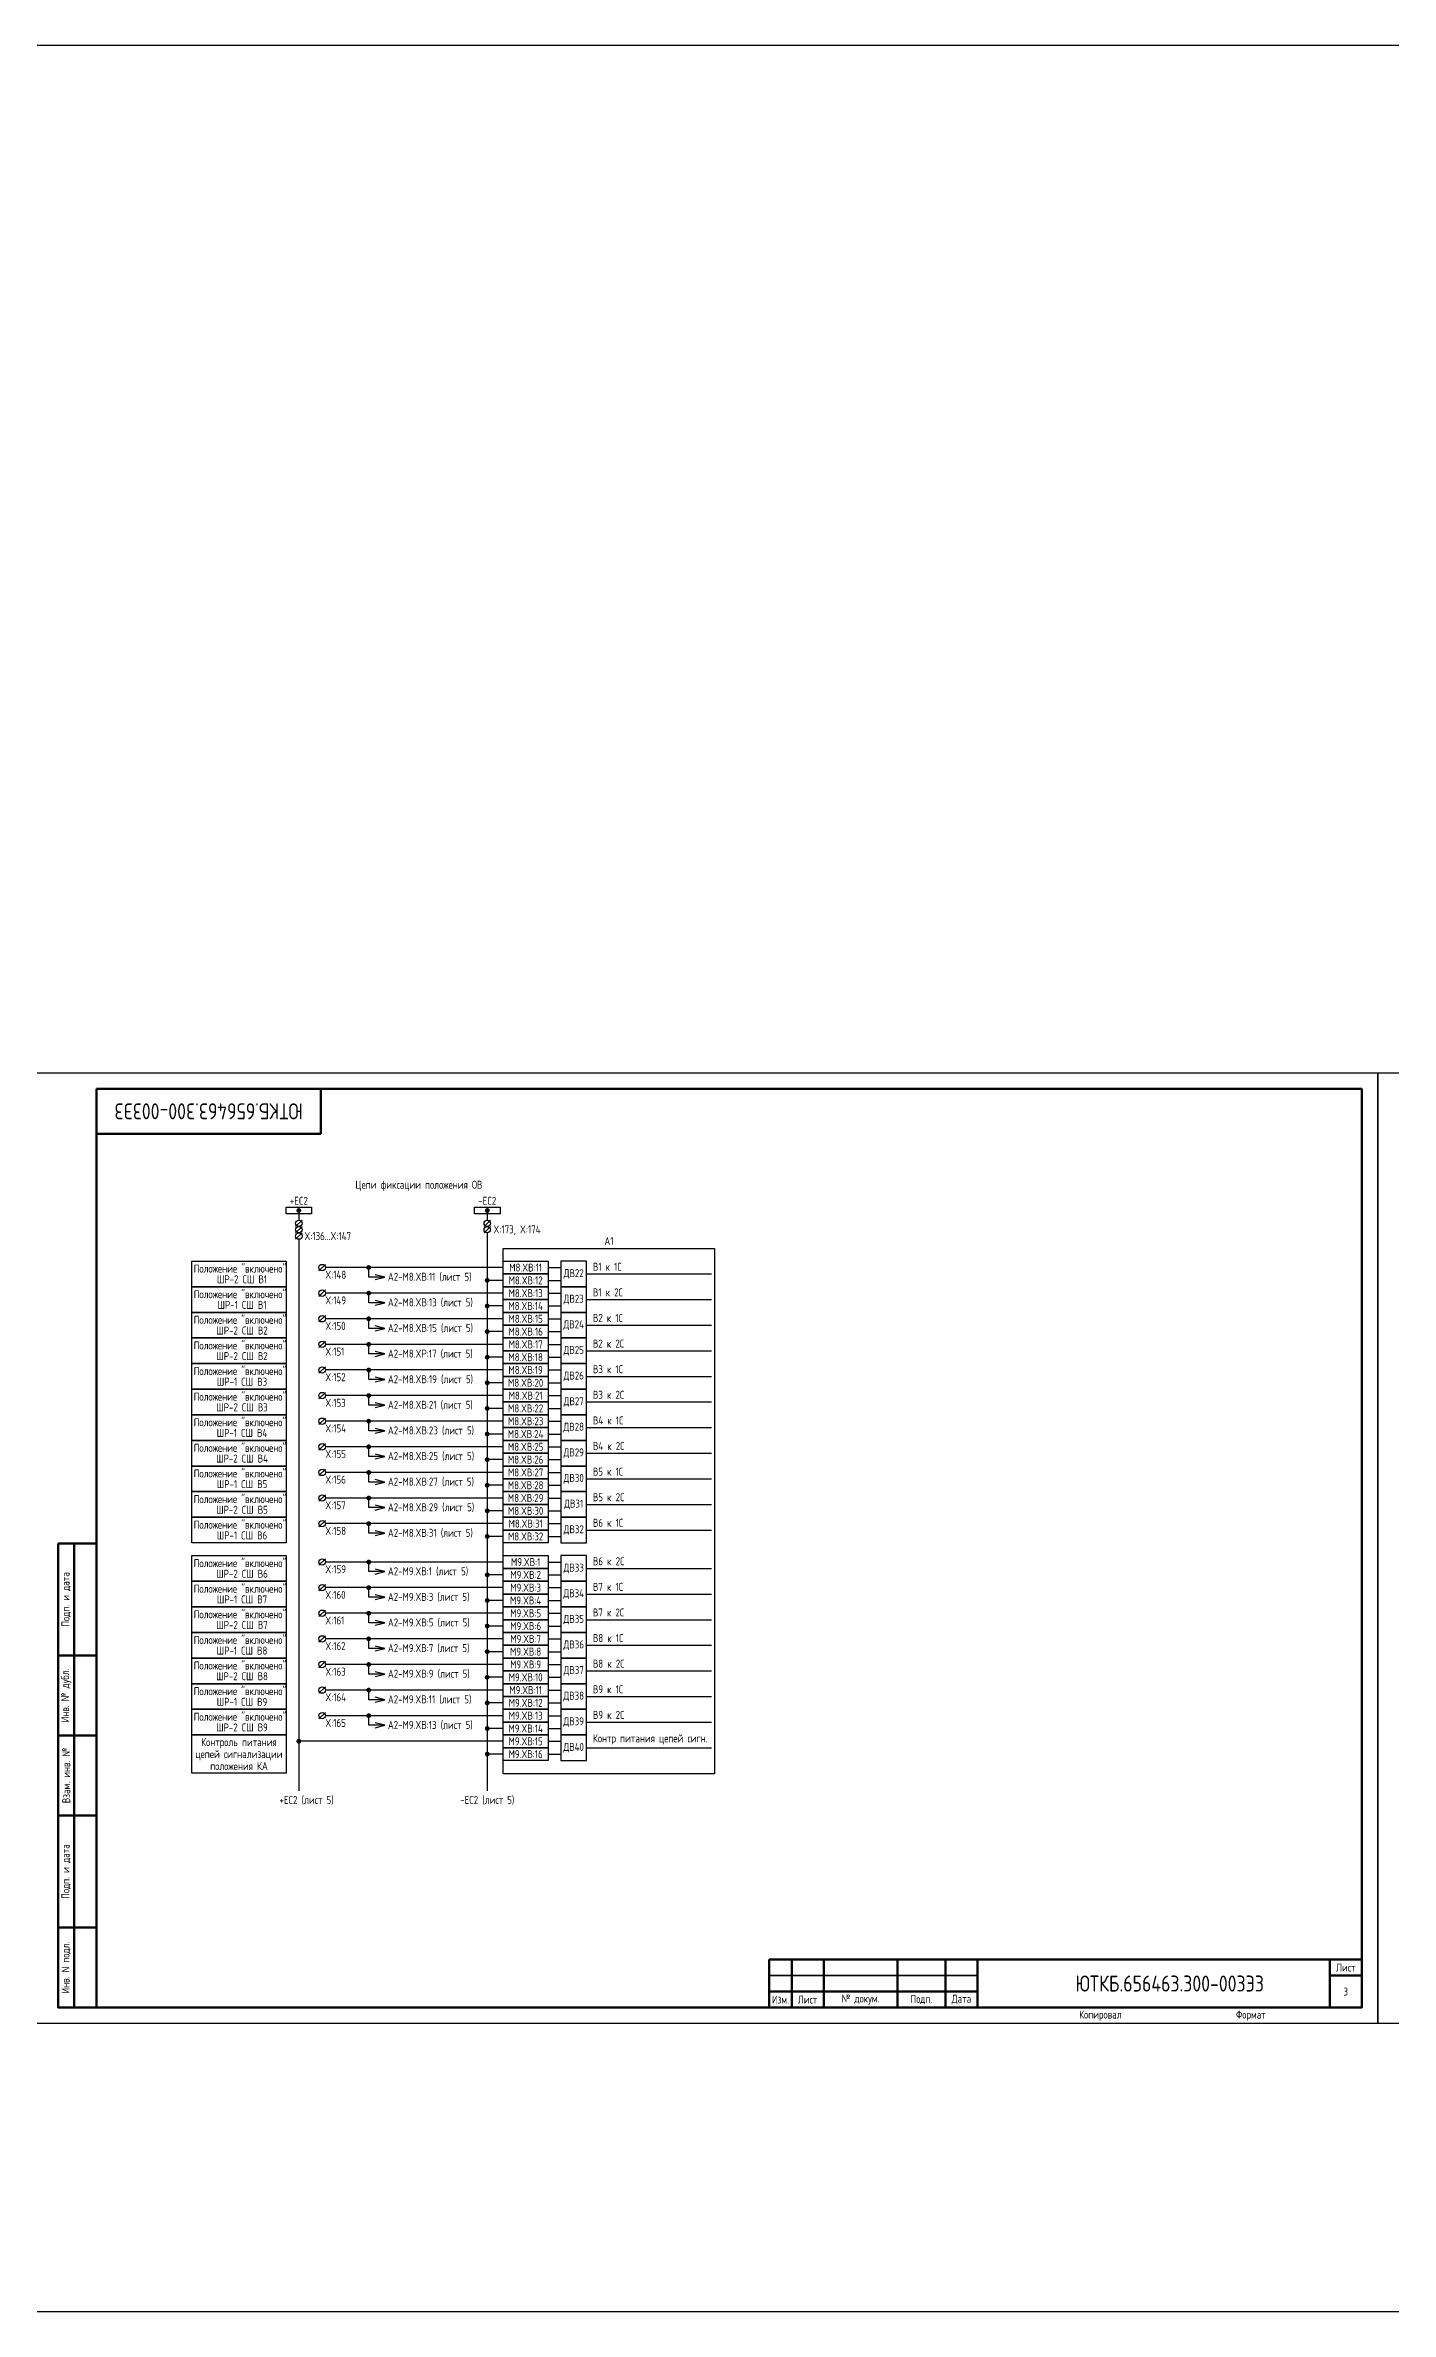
# Model space of a CAD drawing. Header units: millimetres. Extents: x -997 to 6341, y -90 to 618.
# Drawn here: x 844 to 1264, y -90 to 618 of the extents above; entities that cross this region are included whole.
import ezdxf

# ---------------------------------------------------------------- set-up
doc = ezdxf.new("R2010")
doc.units = ezdxf.units.MM
doc.styles.add('Gost_type_A', font='GOST_A.TTF')

# ---------------------------------------------------------------- blocks, each defined once
blk = doc.blocks.new('Формат_А3')
blk.add_lwpolyline([(-420, 297), (0, 297), (0, 0), (-420, 0)], close=True)
at = {"lineweight": 50}
blk.add_lwpolyline([(-400, 292), (-5, 292), (-5, 5), (-400, 5)], close=True, dxfattribs=at)
blk = doc.blocks.new('Штамп угловой верхний')
at = {"lineweight": 50}
blk.add_lwpolyline([(0, 0), (70, 0), (70, -14), (0, -14)], close=True, dxfattribs=at)
blk = doc.blocks.new('Штамп левый нижний')
at = {"lineweight": 50}
for points in [[(-12, 145), (-7, 145), (-7, 110), (-12, 110)], [(-7, 145), (0, 145), (0, 110), (-7, 110)], [(-12, 110), (-7, 110), (-7, 85), (-12, 85)], [(-7, 110), (0, 110), (0, 85), (-7, 85)], [(-12, 85), (-7, 85), (-7, 60), (-12, 60)], [(-7, 85), (0, 85), (0, 60), (-7, 60)], [(-12, 60), (-7, 60), (-7, 25), (-12, 25)], [(-7, 60), (0, 60), (0, 25), (-7, 25)], [(-12, 25), (-7, 25), (-7, 0), (-12, 0)], [(-7, 25), (0, 25), (0, 0), (-7, 0)]]:
    blk.add_lwpolyline(points, close=True, dxfattribs=at)
at = {"char_height": 2.5, "attachment_point": 5, "rotation": 90, "style": 'Gost_type_A'}
for s, insert, width in [('Подп. и дата', (-9.5, 127.5), 35), ('Инв. № дубл.', (-9.5, 97.5), 25), ('Взам. инв. №', (-9.5, 72.5), 25), ('Подп. и дата', (-9.5, 42.5), 35), ('Инв. N подл.', (-9.5, 12.5), 25)]:
    blk.add_mtext(s, dxfattribs=dict(at, insert=insert, width=width))
blk = doc.blocks.new('Штамп малый нижний')
at = {"lineweight": 50}
for points in [[(-185, 15), (-178, 15), (-178, 5), (-185, 5)], [(-178, 15), (-168, 15), (-168, 5), (-178, 5)], [(-168, 15), (-145, 15), (-145, 5), (-168, 5)], [(-145, 15), (-130, 15), (-130, 5), (-145, 5)], [(-130, 15), (-120, 15), (-120, 5), (-130, 5)], [(-120, 15), (-10, 15), (-10, 0), (-120, 0)], [(-10, 15), (0, 15), (0, 10), (-10, 10)], [(-10, 10), (0, 10), (0, 0), (-10, 0)], [(-185, 5), (-178, 5), (-178, 0), (-185, 0)], [(-178, 5), (-168, 5), (-168, 0), (-178, 0)], [(-168, 5), (-145, 5), (-145, 0), (-168, 0)], [(-145, 5), (-130, 5), (-130, 0), (-145, 0)], [(-130, 5), (-120, 5), (-120, 0), (-130, 0)]]:
    blk.add_lwpolyline(points, close=True, dxfattribs=at)
for points in [[(-185, 15), (-178, 15), (-178, 10), (-185, 10)], [(-178, 15), (-168, 15), (-168, 10), (-178, 10)], [(-168, 15), (-145, 15), (-145, 10), (-168, 10)], [(-145, 15), (-130, 15), (-130, 10), (-145, 10)], [(-130, 15), (-120, 15), (-120, 10), (-130, 10)], [(-185, 10), (-178, 10), (-178, 5), (-185, 5)], [(-178, 10), (-168, 10), (-168, 5), (-178, 5)], [(-168, 10), (-145, 10), (-145, 5), (-168, 5)], [(-145, 10), (-130, 10), (-130, 5), (-145, 5)], [(-130, 10), (-120, 10), (-120, 5), (-130, 5)]]:
    blk.add_lwpolyline(points, close=True)
at = {"char_height": 2.5, "style": 'Gost_type_A'}
for s, insert, width, attachment_point in [('Лист', (-5, 12.5), 10, 5), ('Изм.', (-181.5, 2.5), 7, 5), ('Лист', (-173, 2.5), 10, 5), ('№ докум.', (-156.5, 2.5), 23, 5), ('Подп.', (-137.5, 2.5), 15, 5), ('Дата', (-125, 2.5), 10, 5), ('Копировал', (-75, -2.53), 13.1202, 6), ('Формат', (-30, -2.53), 13.1202, 6)]:
    blk.add_mtext(s, dxfattribs=dict(at, insert=insert, width=width, attachment_point=attachment_point))
blk = doc.blocks.new('POINT')
at = {"const_width": 0.75}
blk.add_lwpolyline([(-0.375, 0, 1), (0.375, 0, 1)], format="xyb", close=True, dxfattribs=at)
blk = doc.blocks.new('Шинка')
blk.add_lwpolyline([(-4, 1), (4, 1), (4, -1), (-4, -1)], close=True)
blk.add_blockref('POINT', (0, 0))

msp = doc.modelspace()

# ---------------------------------------------------------------- linework, layer by layer
for p, q in [((924.13, 251), (922.13, 249)), ((924.13, 249), (922.13, 247)), ((923.13, 254), (923.13, 251)), ((982.95, 251), (980.95, 249)), ((982.95, 249), (980.95, 247)), ((981.95, 254), (981.95, 251)), ((924.13, 247), (922.13, 245)), ((923.13, 245), (923.13, 72.76)), ((981.95, 247), (981.95, 72.76)), ((931.41, 237.18), (929.41, 235.18)), ((986.95, 236.18), (931.41, 236.18)), ((944.95, 233.18), (944.95, 236.18)), ((1000.95, 236.18), (1004.95, 236.18)), ((1012.95, 234.18), (1051.95, 234.18)), ((931.41, 229.18), (929.41, 227.18)), ((986.95, 228.18), (931.41, 228.18)), ((949.95, 233.18), (944.95, 233.18)), ((944.95, 225.18), (944.95, 228.18)), ((986.95, 232.18), (981.95, 232.18)), ((1000.95, 232.18), (1004.95, 232.18)), ((1000.95, 228.18), (1004.95, 228.18)), ((931.41, 221.18), (929.41, 219.18)), ((986.95, 220.18), (931.41, 220.18)), ((949.95, 225.18), (944.95, 225.18)), ((944.95, 217.18), (944.95, 220.18)), ((986.95, 224.18), (981.95, 224.18)), ((1000.95, 224.18), (1004.95, 224.18)), ((1000.95, 220.18), (1004.95, 220.18)), ((1012.95, 226.18), (1051.95, 226.18)), ((931.41, 213.18), (929.41, 211.18)), ((949.95, 217.18), (944.95, 217.18)), ((986.95, 216.18), (981.95, 216.18)), ((1000.95, 216.18), (1004.95, 216.18)), ((1012.95, 218.18), (1051.95, 218.18)), ((986.95, 212.18), (931.41, 212.18)), ((944.95, 209.18), (944.95, 212.18)), ((949.95, 209.18), (944.95, 209.18)), ((986.95, 208.18), (981.95, 208.18)), ((1000.95, 212.18), (1004.95, 212.18)), ((1000.95, 208.18), (1004.95, 208.18)), ((1012.95, 210.18), (1051.95, 210.18)), ((931.41, 205.18), (929.41, 203.18)), ((986.95, 204.18), (931.41, 204.18)), ((944.95, 201.18), (944.95, 204.18)), ((949.95, 201.18), (944.95, 201.18)), ((986.95, 200.18), (981.95, 200.18)), ((1000.95, 204.18), (1004.95, 204.18)), ((1000.95, 200.18), (1004.95, 200.18)), ((1012.95, 202.18), (1051.95, 202.18)), ((931.41, 197.18), (929.41, 195.18)), ((986.95, 196.18), (931.41, 196.18)), ((944.95, 193.18), (944.95, 196.18)), ((949.95, 193.18), (944.95, 193.18)), ((986.95, 192.18), (981.95, 192.18)), ((1000.95, 196.18), (1004.95, 196.18)), ((1000.95, 192.18), (1004.95, 192.18)), ((1012.95, 194.18), (1051.95, 194.18)), ((931.41, 189.18), (929.41, 187.18)), ((986.95, 188.18), (931.41, 188.18)), ((944.95, 185.18), (944.95, 188.18)), ((949.95, 185.18), (944.95, 185.18)), ((986.95, 184.18), (981.95, 184.18)), ((1000.95, 188.18), (1004.95, 188.18)), ((1000.95, 184.18), (1004.95, 184.18)), ((1012.95, 186.18), (1051.95, 186.18)), ((931.41, 181.18), (929.41, 179.18)), ((986.95, 180.18), (931.41, 180.18)), ((944.95, 177.18), (944.95, 180.18)), ((949.95, 177.18), (944.95, 177.18)), ((1000.95, 180.18), (1004.95, 180.18)), ((1012.95, 178.18), (1051.95, 178.18)), ((931.41, 173.18), (929.41, 171.18)), ((986.95, 172.18), (931.41, 172.18)), ((944.95, 169.18), (944.95, 172.18)), ((986.95, 176.18), (981.95, 176.18)), ((1000.95, 176.18), (1004.95, 176.18)), ((1000.95, 172.18), (1004.95, 172.18)), ((1012.95, 170.18), (1051.95, 170.18)), ((931.41, 165.18), (929.41, 163.18)), ((986.95, 164.18), (931.41, 164.18)), ((949.95, 169.18), (944.95, 169.18)), ((944.95, 161.18), (944.95, 164.18)), ((986.95, 168.18), (981.95, 168.18)), ((1000.95, 168.18), (1004.95, 168.18)), ((1000.95, 164.18), (1004.95, 164.18)), ((931.41, 157.18), (929.41, 155.18)), ((986.95, 156.18), (931.41, 156.18)), ((949.95, 161.18), (944.95, 161.18)), ((944.95, 153.18), (944.95, 156.18)), ((986.95, 160.18), (981.95, 160.18)), ((1000.95, 160.18), (1004.95, 160.18)), ((1000.95, 156.18), (1004.95, 156.18)), ((1012.95, 162.18), (1051.95, 162.18)), ((949.95, 153.18), (944.95, 153.18)), ((986.95, 152.18), (981.95, 152.18)), ((1000.95, 152.18), (1004.95, 152.18)), ((1012.95, 154.18), (1051.95, 154.18)), ((931.41, 145.18), (929.41, 143.18)), ((986.95, 144.18), (931.41, 144.18)), ((944.95, 141.18), (944.95, 144.18)), ((1000.95, 144.18), (1004.95, 144.18)), ((1012.95, 142.18), (1051.95, 142.18)), ((931.41, 137.18), (929.41, 135.18)), ((986.95, 136.18), (931.41, 136.18)), ((949.95, 141.18), (944.95, 141.18)), ((944.95, 133.18), (944.95, 136.18)), ((986.95, 140.18), (981.95, 140.18)), ((1000.95, 140.18), (1004.95, 140.18)), ((1000.95, 136.18), (1004.95, 136.18)), ((931.41, 129.18), (929.41, 127.18)), ((986.95, 128.18), (931.41, 128.18)), ((949.95, 133.18), (944.95, 133.18)), ((944.95, 125.18), (944.95, 128.18)), ((986.95, 132.18), (981.95, 132.18)), ((1000.95, 132.18), (1004.95, 132.18)), ((1000.95, 128.18), (1004.95, 128.18)), ((1012.95, 134.18), (1051.95, 134.18)), ((931.41, 121.18), (929.41, 119.18)), ((949.95, 125.18), (944.95, 125.18)), ((986.95, 124.18), (981.95, 124.18)), ((1000.95, 124.18), (1004.95, 124.18)), ((1012.95, 126.18), (1051.95, 126.18)), ((986.95, 120.18), (931.41, 120.18)), ((944.95, 117.18), (944.95, 120.18)), ((949.95, 117.18), (944.95, 117.18)), ((986.95, 116.18), (981.95, 116.18)), ((1000.95, 120.18), (1004.95, 120.18)), ((1000.95, 116.18), (1004.95, 116.18)), ((1012.95, 118.18), (1051.95, 118.18)), ((931.41, 113.18), (929.41, 111.18)), ((986.95, 112.18), (931.41, 112.18)), ((944.95, 109.18), (944.95, 112.18)), ((949.95, 109.18), (944.95, 109.18)), ((986.95, 108.18), (981.95, 108.18)), ((1000.95, 112.18), (1004.95, 112.18)), ((1000.95, 108.18), (1004.95, 108.18)), ((1012.95, 110.18), (1051.95, 110.18)), ((931.41, 105.18), (929.41, 103.18)), ((986.95, 104.18), (931.41, 104.18)), ((944.95, 101.18), (944.95, 104.18)), ((949.95, 101.18), (944.95, 101.18)), ((986.95, 104.18), (981.95, 104.18)), ((986.95, 100.18), (981.95, 100.18)), ((1000.95, 104.18), (1004.95, 104.18)), ((1000.95, 100.18), (1004.95, 100.18)), ((1012.95, 102.18), (1051.95, 102.18)), ((931.41, 97.18), (929.41, 95.18)), ((986.95, 96.18), (931.41, 96.18)), ((944.95, 93.18), (944.95, 96.18)), ((949.95, 93.18), (944.95, 93.18)), ((986.95, 96.18), (981.95, 96.18)), ((986.95, 92.18), (981.95, 92.18)), ((1000.95, 96.18), (1004.95, 96.18)), ((1000.95, 92.18), (1004.95, 92.18)), ((1012.95, 94.18), (1051.95, 94.18)), ((986.95, 88.18), (923.13, 88.18)), ((1000.95, 88.18), (1004.95, 88.18)), ((1012.95, 86.18), (1051.95, 86.18)), ((986.95, 84.18), (981.95, 84.18)), ((1000.95, 84.18), (1004.95, 84.18))]:
    msp.add_line(p, q)
for points in [[(-997, 618), (6340.99, 618), (6340.99, -90), (-997, -90)], [(986.95, 242.18), (1052.95, 242.18), (1052.95, 78.05), (986.95, 78.05)], [(919.13, 230.18), (889.75, 230.18), (889.75, 238.18), (919.13, 238.18)], [(986.95, 238.18), (1000.95, 238.18), (1000.95, 234.18), (986.95, 234.18)], [(986.95, 234.18), (1000.95, 234.18), (1000.95, 230.18), (986.95, 230.18)], [(919.13, 222.18), (889.75, 222.18), (889.75, 230.18), (919.13, 230.18)], [(986.95, 230.18), (1000.95, 230.18), (1000.95, 226.18), (986.95, 226.18)], [(919.13, 214.18), (889.75, 214.18), (889.75, 222.18), (919.13, 222.18)], [(986.95, 226.18), (1000.95, 226.18), (1000.95, 222.18), (986.95, 222.18)], [(986.95, 222.18), (1000.95, 222.18), (1000.95, 218.18), (986.95, 218.18)], [(919.13, 206.18), (889.75, 206.18), (889.75, 214.18), (919.13, 214.18)], [(986.95, 218.18), (1000.95, 218.18), (1000.95, 214.18), (986.95, 214.18)], [(986.95, 214.18), (1000.95, 214.18), (1000.95, 210.18), (986.95, 210.18)], [(919.13, 198.18), (889.75, 198.18), (889.75, 206.18), (919.13, 206.18)], [(986.95, 210.18), (1000.95, 210.18), (1000.95, 206.18), (986.95, 206.18)], [(986.95, 206.18), (1000.95, 206.18), (1000.95, 202.18), (986.95, 202.18)], [(986.95, 202.18), (1000.95, 202.18), (1000.95, 198.18), (986.95, 198.18)], [(919.13, 190.18), (889.75, 190.18), (889.75, 198.18), (919.13, 198.18)], [(986.95, 198.18), (1000.95, 198.18), (1000.95, 194.18), (986.95, 194.18)], [(986.95, 194.18), (1000.95, 194.18), (1000.95, 190.18), (986.95, 190.18)], [(919.13, 182.18), (889.75, 182.18), (889.75, 190.18), (919.13, 190.18)], [(986.95, 190.18), (1000.95, 190.18), (1000.95, 186.18), (986.95, 186.18)], [(986.95, 186.18), (1000.95, 186.18), (1000.95, 182.18), (986.95, 182.18)], [(919.13, 174.18), (889.75, 174.18), (889.75, 182.18), (919.13, 182.18)], [(986.95, 182.18), (1000.95, 182.18), (1000.95, 178.18), (986.95, 178.18)], [(986.95, 178.18), (1000.95, 178.18), (1000.95, 174.18), (986.95, 174.18)], [(919.13, 166.18), (889.75, 166.18), (889.75, 174.18), (919.13, 174.18)], [(986.95, 174.18), (1000.95, 174.18), (1000.95, 170.18), (986.95, 170.18)], [(986.95, 170.18), (1000.95, 170.18), (1000.95, 166.18), (986.95, 166.18)], [(919.13, 158.18), (889.75, 158.18), (889.75, 166.18), (919.13, 166.18)], [(986.95, 166.18), (1000.95, 166.18), (1000.95, 162.18), (986.95, 162.18)], [(919.13, 150.18), (889.75, 150.18), (889.75, 158.18), (919.13, 158.18)], [(986.95, 162.18), (1000.95, 162.18), (1000.95, 158.18), (986.95, 158.18)], [(986.95, 158.18), (1000.95, 158.18), (1000.95, 154.18), (986.95, 154.18)], [(986.95, 154.18), (1000.95, 154.18), (1000.95, 150.18), (986.95, 150.18)], [(919.13, 138.18), (889.75, 138.18), (889.75, 146.18), (919.13, 146.18)], [(986.95, 146.18), (1000.95, 146.18), (1000.95, 142.18), (986.95, 142.18)], [(986.95, 142.18), (1000.95, 142.18), (1000.95, 138.18), (986.95, 138.18)], [(919.13, 130.18), (889.75, 130.18), (889.75, 138.18), (919.13, 138.18)], [(986.95, 138.18), (1000.95, 138.18), (1000.95, 134.18), (986.95, 134.18)], [(919.13, 122.18), (889.75, 122.18), (889.75, 130.18), (919.13, 130.18)], [(986.95, 134.18), (1000.95, 134.18), (1000.95, 130.18), (986.95, 130.18)], [(986.95, 130.18), (1000.95, 130.18), (1000.95, 126.18), (986.95, 126.18)], [(919.13, 114.18), (889.75, 114.18), (889.75, 122.18), (919.13, 122.18)], [(986.95, 126.18), (1000.95, 126.18), (1000.95, 122.18), (986.95, 122.18)], [(986.95, 122.18), (1000.95, 122.18), (1000.95, 118.18), (986.95, 118.18)], [(919.13, 106.18), (889.75, 106.18), (889.75, 114.18), (919.13, 114.18)], [(986.95, 118.18), (1000.95, 118.18), (1000.95, 114.18), (986.95, 114.18)], [(986.95, 114.18), (1000.95, 114.18), (1000.95, 110.18), (986.95, 110.18)], [(986.95, 110.18), (1000.95, 110.18), (1000.95, 106.18), (986.95, 106.18)], [(919.13, 98.18), (889.75, 98.18), (889.75, 106.18), (919.13, 106.18)], [(986.95, 106.18), (1000.95, 106.18), (1000.95, 102.18), (986.95, 102.18)], [(986.95, 102.18), (1000.95, 102.18), (1000.95, 98.18), (986.95, 98.18)], [(919.13, 90.18), (889.75, 90.18), (889.75, 98.18), (919.13, 98.18)], [(986.95, 98.18), (1000.95, 98.18), (1000.95, 94.18), (986.95, 94.18)], [(986.95, 94.18), (1000.95, 94.18), (1000.95, 90.18), (986.95, 90.18)], [(919.13, 78.18), (889.75, 78.18), (889.75, 90.18), (919.13, 90.18)], [(986.95, 90.18), (1000.95, 90.18), (1000.95, 86.18), (986.95, 86.18)], [(986.95, 86.18), (1000.95, 86.18), (1000.95, 82.18), (986.95, 82.18)]]:
    msp.add_lwpolyline(points, close=True)
for points in [[(946.95, 232.43), (949.95, 233.18), (946.95, 233.93)], [(946.95, 224.43), (949.95, 225.18), (946.95, 225.93)], [(946.95, 216.43), (949.95, 217.18), (946.95, 217.93)], [(946.95, 208.43), (949.95, 209.18), (946.95, 209.93)], [(946.95, 200.43), (949.95, 201.18), (946.95, 201.93)], [(946.95, 192.43), (949.95, 193.18), (946.95, 193.93)], [(946.95, 184.43), (949.95, 185.18), (946.95, 185.93)], [(946.95, 176.43), (949.95, 177.18), (946.95, 177.93)], [(946.95, 168.43), (949.95, 169.18), (946.95, 169.93)], [(946.95, 160.43), (949.95, 161.18), (946.95, 161.93)], [(946.95, 152.43), (949.95, 153.18), (946.95, 153.93)], [(946.95, 140.43), (949.95, 141.18), (946.95, 141.93)], [(946.95, 132.43), (949.95, 133.18), (946.95, 133.93)], [(946.95, 124.43), (949.95, 125.18), (946.95, 125.93)], [(946.95, 116.43), (949.95, 117.18), (946.95, 117.93)], [(946.95, 108.43), (949.95, 109.18), (946.95, 109.93)], [(946.95, 100.43), (949.95, 101.18), (946.95, 101.93)], [(946.95, 92.43), (949.95, 93.18), (946.95, 93.93)]]:
    msp.add_lwpolyline(points)
at = {"ltscale": 4}
for points in [[(1004.95, 230.18), (1012.95, 230.18), (1012.95, 238.18), (1004.95, 238.18)], [(1004.95, 222.18), (1012.95, 222.18), (1012.95, 230.18), (1004.95, 230.18)], [(1004.95, 214.18), (1012.95, 214.18), (1012.95, 222.18), (1004.95, 222.18)], [(1004.95, 206.18), (1012.95, 206.18), (1012.95, 214.18), (1004.95, 214.18)], [(1004.95, 198.18), (1012.95, 198.18), (1012.95, 206.18), (1004.95, 206.18)], [(1004.95, 190.18), (1012.95, 190.18), (1012.95, 198.18), (1004.95, 198.18)], [(1004.95, 182.18), (1012.95, 182.18), (1012.95, 190.18), (1004.95, 190.18)], [(1004.95, 174.18), (1012.95, 174.18), (1012.95, 182.18), (1004.95, 182.18)], [(1004.95, 166.18), (1012.95, 166.18), (1012.95, 174.18), (1004.95, 174.18)], [(1004.95, 158.18), (1012.95, 158.18), (1012.95, 166.18), (1004.95, 166.18)], [(1004.95, 150.18), (1012.95, 150.18), (1012.95, 158.18), (1004.95, 158.18)], [(1004.95, 138.18), (1012.95, 138.18), (1012.95, 146.18), (1004.95, 146.18)], [(1004.95, 130.18), (1012.95, 130.18), (1012.95, 138.18), (1004.95, 138.18)], [(1004.95, 122.18), (1012.95, 122.18), (1012.95, 130.18), (1004.95, 130.18)], [(1004.95, 114.18), (1012.95, 114.18), (1012.95, 122.18), (1004.95, 122.18)], [(1004.95, 106.18), (1012.95, 106.18), (1012.95, 114.18), (1004.95, 114.18)], [(1004.95, 98.18), (1012.95, 98.18), (1012.95, 106.18), (1004.95, 106.18)], [(1004.95, 90.18), (1012.95, 90.18), (1012.95, 98.18), (1004.95, 98.18)], [(1004.95, 82.18), (1012.95, 82.18), (1012.95, 90.18), (1004.95, 90.18)]]:
    msp.add_lwpolyline(points, close=True, dxfattribs=at)
for centre in [(923.13, 250), (923.13, 248), (981.95, 250), (981.95, 248), (923.13, 246), (930.41, 236.18), (930.41, 228.18), (930.41, 220.18), (930.41, 212.18), (930.41, 204.18), (930.41, 196.18), (930.41, 188.18), (930.41, 180.18), (930.41, 172.18), (930.41, 164.18), (930.41, 156.18), (930.41, 144.18), (930.41, 136.18), (930.41, 128.18), (930.41, 120.18), (930.41, 112.18), (930.41, 104.18), (930.41, 96.18)]:
    msp.add_circle(centre, 1)

# ---------------------------------------------------------------- block references
for name, p in [('Формат_А3', (1260, 0)), ('Штамп угловой верхний', (860, 292)), ('Формат_А3', (1680, 0)), ('Шинка', (923.13, 254)), ('Шинка', (981.95, 254)), ('POINT', (981.95, 232.18)), ('POINT', (981.95, 224.18)), ('POINT', (981.95, 216.18)), ('POINT', (981.95, 208.18)), ('POINT', (981.95, 200.18)), ('POINT', (981.95, 192.18)), ('POINT', (981.95, 184.18)), ('POINT', (981.95, 176.18)), ('POINT', (981.95, 168.18)), ('POINT', (981.95, 160.18)), ('Штамп левый нижний', (860, 5)), ('POINT', (981.95, 152.18)), ('POINT', (981.95, 140.18)), ('POINT', (981.95, 132.18)), ('POINT', (981.95, 124.18)), ('POINT', (981.95, 116.18)), ('POINT', (981.95, 108.18)), ('POINT', (981.95, 100.18)), ('POINT', (981.95, 92.18)), ('POINT', (923.13, 88.18)), ('POINT', (981.95, 84.18)), ('Штамп малый нижний', (1255, 5))]:
    msp.add_blockref(name, p)
at = {"xscale": -1}
for p in [(944.95, 236.18), (944.95, 228.18), (944.95, 220.18), (944.95, 212.18), (944.95, 204.18), (944.95, 196.18), (944.95, 188.18), (944.95, 180.18), (944.95, 172.18), (944.95, 164.18), (944.95, 156.18), (944.95, 144.18), (944.95, 136.18), (944.95, 128.18), (944.95, 120.18), (944.95, 112.18), (944.95, 104.18), (944.95, 96.18)]:
    msp.add_blockref('POINT', p, dxfattribs=at)
at = {"rotation": 180}
for p in [(944.95, 236.18), (944.95, 228.18), (944.95, 220.18), (944.95, 212.18), (944.95, 204.18), (944.95, 196.18), (944.95, 188.18), (944.95, 180.18), (944.95, 172.18), (944.95, 164.18), (944.95, 156.18), (944.95, 144.18), (944.95, 136.18), (944.95, 128.18), (944.95, 120.18), (944.95, 112.18), (944.95, 104.18), (944.95, 96.18)]:
    msp.add_blockref('POINT', p, dxfattribs=at)

# ---------------------------------------------------------------- texts
at = {"insert": (895, 285), "char_height": 5, "width": 70, "attachment_point": 5, "rotation": 180, "style": 'Gost_type_A'}
msp.add_mtext('ЮТКБ.656463.300-003Э3', dxfattribs=at)
at = {"char_height": 2.5, "style": 'Gost_type_A'}
for s, insert, width, attachment_point, line_spacing_factor in [('Цепи фиксации положения ОВ', (960.62, 261.72), 181, 5, 0.9), ('X:173, X:174', (983.91, 249.38), 16, 1, 0.9), ('X:136...X:147', (924.89, 247.27), 16, 1, 0.9), ('A1', (1019.95, 243.18), 66, 8, 0.9), ('\\pxsm0.8;Положение "включено"\\P ШР-2 СШ В1', (904.75, 234.18), 32.8986, 5, 0.9), ('X:148', (931.41, 235.18), 7.27, 1, 0.9), ('A2-M8.XВ:11 (лист 5)', (950.95, 233.18), 31, 4, 0.8), ('\\pxsm0.8;Положение "включено"\\P ШР-1 СШ В1', (904.75, 226.18), 32.8986, 5, 0.9), ('X:149', (931.41, 227.18), 7.27, 1, 0.9), ('A2-M8.XВ:13 (лист 5)', (950.95, 225.18), 31, 4, 0.8), ('\\pxsm0.8;Положение "включено"\\P ШР-2 СШ В2', (904.75, 218.18), 32.8986, 5, 0.9), ('\\pxsm0.8;Положение "включено"\\P ШР-2 СШ В2', (904.75, 210.18), 32.8986, 5, 0.9), ('X:150', (931.41, 219.18), 8, 1, 0.9), ('A2-M8.XВ:15 (лист 5)', (950.95, 217.18), 31, 4, 0.8), ('\\pxsm0.8;Положение "включено"\\P ШР-1 СШ В3', (904.75, 202.18), 32.8986, 5, 0.9), ('X:151', (931.41, 211.18), 8, 1, 0.9), ('A2-M8.XP:17 (лист 5)', (950.95, 209.18), 31, 4, 0.8), ('X:152', (931.41, 203.18), 8, 1, 0.9), ('A2-M8.XВ:19 (лист 5)', (950.95, 201.18), 31, 4, 0.8), ('\\pxsm0.8;Положение "включено"\\P ШР-2 СШ В3', (904.75, 194.18), 32.8986, 5, 0.9), ('X:153', (931.41, 195.18), 8, 1, 0.9), ('A2-M8.XВ:21 (лист 5)', (950.95, 193.18), 31, 4, 0.8), ('\\pxsm0.8;Положение "включено"\\P ШР-1 СШ В4', (904.75, 186.18), 32.8986, 5, 0.9), ('X:154', (931.41, 187.18), 8, 1, 0.9), ('A2-M8.XВ:23 (лист 5)', (950.95, 185.18), 31, 4, 0.8), ('\\pxsm0.8;Положение "включено"\\P ШР-2 СШ В4', (904.75, 178.18), 32.8986, 5, 0.9), ('X:155', (931.41, 179.18), 8, 1, 0.9), ('A2-M8.XВ:25 (лист 5)', (950.95, 177.18), 31, 4, 0.8), ('\\pxsm0.8;Положение "включено"\\P ШР-1 СШ В5', (904.75, 170.18), 32.8986, 5, 0.9), ('X:156', (931.41, 171.18), 8, 1, 0.9), ('A2-M8.XВ:27 (лист 5)', (950.95, 169.18), 31, 4, 0.8), ('\\pxsm0.8;Положение "включено"\\P ШР-2 СШ В5', (904.75, 162.18), 32.8986, 5, 0.9), ('X:157', (931.41, 163.18), 8, 1, 0.9), ('\\pxsm0.8;Положение "включено"\\P ШР-1 СШ В6', (904.75, 154.18), 32.8986, 5, 0.9), ('A2-M8.XВ:29 (лист 5)', (950.95, 161.18), 31, 4, 0.8), ('X:158', (931.41, 155.18), 8, 1, 0.9), ('A2-M8.XВ:31 (лист 5)', (950.95, 153.18), 31, 4, 0.8), ('\\pxsm0.8;Положение "включено"\\P ШР-2 СШ В6', (904.75, 142.18), 32.8986, 5, 0.9), ('X:159', (931.41, 143.18), 8, 1, 0.9), ('A2-M9.XВ:1 (лист 5)', (950.95, 141.18), 31, 4, 0.8), ('\\pxsm0.8;Положение "включено"\\P ШР-1 СШ В7', (904.75, 134.18), 32.8986, 5, 0.9), ('X:160', (931.41, 135.18), 8, 1, 0.9), ('A2-M9.XВ:3 (лист 5)', (950.95, 133.18), 31, 4, 0.8), ('\\pxsm0.8;Положение "включено"\\P ШР-2 СШ В7', (904.75, 126.18), 32.8986, 5, 0.9), ('\\pxsm0.8;Положение "включено"\\P ШР-1 СШ В8', (904.75, 118.18), 32.8986, 5, 0.9), ('X:161', (931.41, 127.18), 8, 1, 0.9), ('A2-M9.XВ:5 (лист 5)', (950.95, 125.18), 31, 4, 0.8), ('\\pxsm0.8;Положение "включено"\\P ШР-2 СШ В8', (904.75, 110.18), 32.8986, 5, 0.9), ('X:162', (931.41, 119.18), 8, 1, 0.9), ('A2-M9.XВ:7 (лист 5)', (950.95, 117.18), 31, 4, 0.8), ('X:163', (931.41, 111.18), 8, 1, 0.9), ('A2-M9.XВ:9 (лист 5)', (950.95, 109.18), 31, 4, 0.8), ('\\pxsm0.8;Положение "включено"\\P ШР-1 СШ В9', (904.75, 102.18), 32.8986, 5, 0.9), ('X:164', (931.41, 103.18), 8, 1, 0.9), ('A2-M9.XВ:11 (лист 5)', (950.95, 101.18), 31, 4, 0.8), ('\\pxsm0.8;Положение "включено"\\P ШР-2 СШ В9', (904.75, 94.18), 32.8986, 5, 0.9), ('X:165', (931.41, 95.18), 8, 1, 0.9), ('A2-M9.XВ:13 (лист 5)', (950.95, 93.18), 31, 4, 0.8), ('Контроль питания цепей сигнализации положения КА', (904.45, 84.18), 28, 5, 0.9)]:
    msp.add_mtext(s, dxfattribs=dict(at, insert=insert, width=width, attachment_point=attachment_point, line_spacing_factor=line_spacing_factor))
at = {"style": 'Gost_type_A'}
for s, insert, char_height, width, attachment_point in [('+EC2', (923.13, 255.78), 2.5, 20, 8), ('-EC2', (981.95, 255.78), 2.5, 20, 8), ('M8.XВ:11', (993.95, 236.18), 2.5, 14, 5), ('ДВ22', (1008.95, 234.18), 2.5, 7.9998, 5), ('В1 к 1С', (1014.95, 235.18), 2.5, 27.8465, 7), ('M8.XВ:13', (993.95, 228.18), 2.5, 14, 5), ('M8.XВ:12', (993.95, 232.18), 2.5, 14, 5), ('ДВ23', (1008.95, 226.18), 2.5, 7.9998, 5), ('В1 к 2С', (1014.95, 227.18), 2.5, 27.8465, 7), ('M8.XВ:14', (993.95, 224.18), 2.5, 14, 5), ('M8.XВ:15', (993.95, 220.18), 2.5, 14, 5), ('ДВ24', (1008.95, 218.18), 2.5, 7.9998, 5), ('В2 к 1С', (1014.95, 219.18), 2.5, 27.8465, 7), ('M8.XВ:16', (993.95, 216.18), 2.5, 14, 5), ('M8.XВ:17', (993.95, 212.18), 2.5, 14, 5), ('В2 к 2С', (1014.95, 211.18), 2.5, 27.8465, 7), ('M8.XВ:18', (993.95, 208.18), 2.5, 14, 5), ('M8.XВ:19', (993.95, 204.18), 2.5, 14, 5), ('ДВ25', (1008.95, 210.18), 2.5, 7.9998, 5), ('В3 к 1С', (1014.95, 203.18), 2.5, 27.8465, 7), ('M8.XВ:20', (993.95, 200.18), 2.5, 14, 5), ('ДВ26', (1008.95, 202.18), 2.5, 7.9998, 5), ('M8.XВ:22', (993.95, 192.18), 2.5, 14, 5), ('M8.XВ:21', (993.95, 196.18), 2.5, 14, 5), ('ДВ27', (1008.95, 194.18), 2.5, 7.9998, 5), ('В3 к 2С', (1014.95, 195.18), 2.5, 35.933, 7), ('M8.XВ:24', (993.95, 184.18), 2.5, 14, 5), ('M8.XВ:23', (993.95, 188.18), 2.5, 14, 5), ('ДВ28', (1008.95, 186.18), 2.5, 7.9998, 5), ('В4 к 1С', (1014.95, 187.18), 2.5, 41.868, 7), ('M8.XВ:25', (993.95, 180.18), 2.5, 14, 5), ('M8.XВ:26', (993.95, 176.18), 2.5, 14, 5), ('ДВ29', (1008.95, 178.18), 2.5, 7.9998, 5), ('В4 к 2С', (1014.95, 179.18), 2.5, 42.9636, 7), ('M8.XВ:27', (993.95, 172.18), 2.5, 14, 5), ('ДВ30', (1008.95, 170.18), 2.5, 7.9998, 5), ('В5 к 1С', (1014.95, 171.18), 2.5, 40.0707, 7), ('M8.XВ:28', (993.95, 168.18), 2.5, 14, 5), ('M8.XВ:29', (993.95, 164.18), 2.5, 14, 5), ('ДВ31', (1008.95, 162.18), 2.5, 7.9998, 5), ('В5 к 2С', (1014.95, 163.18), 2.5, 38, 7), ('M8.XВ:30', (993.95, 160.18), 2.5, 14, 5), ('M8.XВ:31', (993.95, 156.18), 2.5, 14, 5), ('В6 к 1С', (1014.95, 155.18), 2.5, 37, 7), ('M8.XВ:32', (993.95, 152.18), 2.5, 14, 5), ('ДВ32', (1008.95, 154.18), 2.5, 7.9998, 5), ('M9.XВ:1', (993.95, 144.18), 2.5, 14, 5), ('ДВ33', (1008.95, 142.18), 2.5, 7.9998, 5), ('В6 к 2С', (1014.95, 143.18), 2.5, 38, 7), ('M9.XВ:3', (993.95, 136.18), 2.5, 14, 5), ('M9.XВ:2', (993.95, 140.18), 2.5, 14, 5), ('ДВ34', (1008.95, 134.18), 2.5, 7.9998, 5), ('В7 к 1С', (1014.95, 135.18), 2.5, 38, 7), ('M9.XВ:4', (993.95, 132.18), 2.5, 14, 5), ('M9.XВ:5', (993.95, 128.18), 2.5, 14, 5), ('ДВ35', (1008.95, 126.18), 2.5, 7.9998, 5), ('В7 к 2С', (1014.95, 127.18), 2.5, 38, 7), ('M9.XВ:6', (993.95, 124.18), 2.5, 14, 5), ('M9.XВ:7', (993.95, 120.18), 2.5, 14, 5), ('В8 к 1С', (1014.95, 119.18), 2.5, 38, 7), ('M9.XВ:8', (993.95, 116.18), 2.5, 14, 5), ('M9.XВ:9', (993.95, 112.18), 2.5, 14, 5), ('ДВ36', (1008.95, 118.18), 2.5, 7.9998, 5), ('В8 к 2С', (1014.95, 111.18), 2.5, 38, 7), ('M9.XВ:10', (993.95, 108.18), 2.5, 14, 5), ('ДВ37', (1008.95, 110.18), 2.5, 7.9998, 5), ('M9.XВ:12', (993.95, 100.18), 2.5, 14, 5), ('M9.XВ:11', (993.95, 104.18), 2.5, 14, 5), ('ДВ38', (1008.95, 102.18), 2.5, 7.9998, 5), ('В9 к 1С', (1014.95, 103.18), 2.5, 27.8465, 7), ('M9.XВ:14', (993.95, 92.18), 2.5, 14, 5), ('M9.XВ:13', (993.95, 96.18), 2.5, 14, 5), ('ДВ39', (1008.95, 94.18), 2.5, 7.9998, 5), ('В9 к 2С', (1014.95, 95.18), 2.5, 27.8465, 7), ('M9.XВ:15', (993.95, 88.18), 2.5, 14, 5), ('M9.XВ:16', (993.95, 84.18), 2.5, 14, 5), ('ДВ40', (1008.95, 86.18), 2.5, 7.9998, 5), ('Контр питания цепей сигн.', (1014.95, 87.18), 2.5, 35.7119, 7), ('+EC2 (лист 5)', (925.54, 71.11), 2.5, 20, 2), ('-EC2 (лист 5)', (981.95, 71.11), 2.5, 20, 2), ('ЮТКБ.656463.300-003Э3', (1195, 12.5), 5, 120, 5), ('3', (1250, 10), 2.5, 10, 5)]:
    msp.add_mtext(s, dxfattribs=dict(at, insert=insert, char_height=char_height, width=width, attachment_point=attachment_point))

doc.saveas('drawing.dxf')
